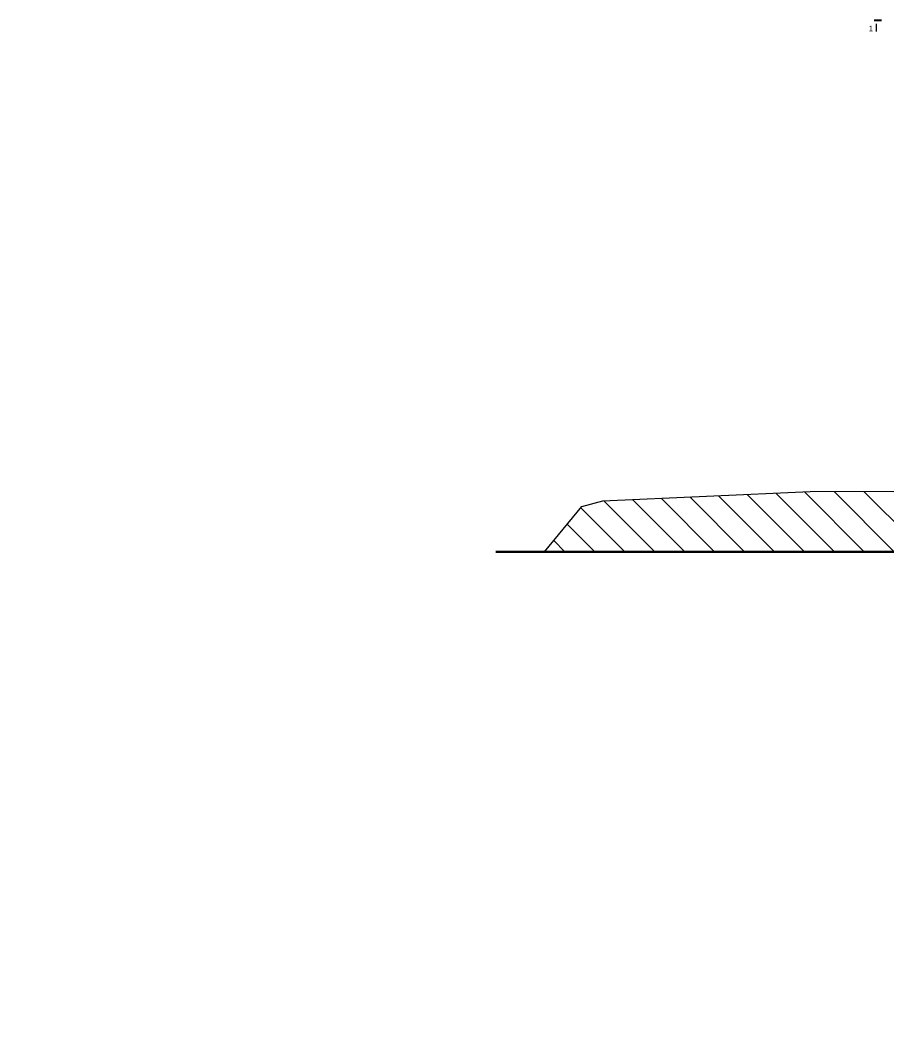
# Model space of a CAD drawing. Header units: millimetres. Extents: x 20530103 to 31271019, y 32092698 to 33532929.
# Drawn here: x 26635134 to 26667706, y 33022488 to 33060105 of the extents above; entities that cross this region are included whole.
import ezdxf
from ezdxf import colors
from ezdxf.entities.mleader import LeaderData, LeaderLine
from ezdxf.math import Vec2, Vec3

# ---------------------------------------------------------------- set-up
doc = ezdxf.new("R2010")
doc.units = ezdxf.units.MM
doc.layers.add('Труба профиль', color=7, linetype='Continuous', lineweight=50)
doc.styles.add('GOST 2.304', font='GOST.TTF')

# ---------------------------------------------------------------- blocks, each defined once
blk = doc.blocks.new('_None')

msp = doc.modelspace()

# ---------------------------------------------------------------- hatches: boundary and pattern name
at = {"layer": 'Труба профиль', "lineweight": 9}
h = msp.add_hatch(dxfattribs=at)
h.set_pattern_fill('ANSI31', color=1, scale=250, angle=90)
h.set_pattern_definition([(135, (451364.9, 36421.06), (-561.266008, -561.266008), [])])
edge = h.paths.add_edge_path()
edge.add_spline(control_points=[(26691652.7646, 33040438.3152), (26691652.7646, 33040438.3152), (26688245.4514, 33043286.7204), (26681956.1907, 33043846.818), (26679318.2213, 33042645.5233), (26679055.54, 33042454.4601)], knot_values=[0, 0, 0, 0, 1010.2368139843, 2020.4736279668, 2984.6882061041, 2984.6882061041, 2984.6882061041, 2984.6882061041], degree=3, periodic=0)
edge.add_line((26679042.6041, 33042445.5501), (26664748.4723, 33042437.499))
edge.add_line((26664748.4723, 33042437.499), (26656985.4048, 33042088.4093))
edge.add_line((26656985.4048, 33042088.4093), (26656198.574, 33041877.2454))
edge.add_line((26656198.574, 33041877.2454), (26654797.0217, 33040179.8536))
edge.add_line((26654797.0217, 33040179.8536), (26692417.9829, 33040179.8536))
edge.add_line((26692417.9829, 33040179.8536), (26692417.9829, 33040438.3152))
edge.add_line((26692417.9829, 33040438.3152), (26691652.7646, 33040438.3152))

# ---------------------------------------------------------------- linework, layer by layer
at = {"color": 1, "lineweight": 40}
msp.add_line((26667157.088, 33060104.8317), (26667430.088, 33060104.8317), dxfattribs=at)
at = {"color": 1, "linetype": 'ByBlock', "lineweight": -2}
msp.add_lwpolyline([(26667225.338, 33059968.3317), (26667225.338, 33059678.8748)], dxfattribs=at)
at = {"color": 1}
msp.add_lwpolyline([(26654797.0217, 33040179.8536), (26656198.574, 33041877.2454), (26656985.4048, 33042088.4093), (26664748.4723, 33042437.499), (26679064.4427, 33042445.5624)], dxfattribs=at)
at = {"layer": 'Труба профиль', "color": 1}
msp.add_line((26652975.4142, 33040179.8536), (26692417.9829, 33040179.8536), dxfattribs=at)

# ---------------------------------------------------------------- texts
at = {"color": 1, "lineweight": 25, "insert": (26667113.0282, 33059893.1751), "char_height": 204.75, "attachment_point": 3, "style": 'GOST 2.304'}
msp.add_mtext('{\\fArial|b0|i0|c204|p34;1}', dxfattribs=at)

# ---------------------------------------------------------------- leaders
at = {"color": 7, "linetype": 'Continuous', "lineweight": 20}
ml = msp.add_multileader_mtext('Standard', dxfattribs=at)
ml.set_content('Болт распорный монтажный\\P (в комплекте поставки)', color=84, style='GOST 2.304')
ml.set_leader_properties(linetype='Continuous', lineweight=20)
ml.set_arrow_properties(name='NONE')
ml.build(insert=Vec2(0, 0))
ml.multileader.update_dxf_attribs({"text_left_attachment_type": 6, "text_right_attachment_type": 6, "dogleg_length": 3, "arrow_head_size": 30, "scale": 100})
ctx = ml.context
ctx.base_point, ctx.scale, ctx.char_height, ctx.arrow_head_size, ctx.landing_gap_size, ctx.plane_origin = Vec3(26206845.6976, 33027486.131), 100, 300, 30, 0, Vec3(26204689.7208, 33026519.1385)
ctx.left_attachment, ctx.right_attachment = 6, 6
notes = []
notes.append((ctx, [(0, (1, 1, 0), (26206545.6976, 33027486.131), (1, 0), 300, [(0, [(26204276.9498, 33025232.8517)], 0, [])])]))
ctx.mtext.insert, ctx.mtext.width, ctx.mtext.defined_height, ctx.mtext.flow_direction = Vec3(26206845.6976, 33027846.131), 5663.07798, 1542.8226, 5
ml = msp.add_multileader_mtext('Standard', dxfattribs=at)
ml.set_content('{\\C7;Болт распорный монтажный\\P (в комплекте поставки)}', color=84, style='GOST 2.304')
ml.set_leader_properties(linetype='Continuous', lineweight=20)
ml.set_arrow_properties(name='NONE')
ml.build(insert=Vec2(0, 0))
ml.multileader.update_dxf_attribs({"text_left_attachment_type": 6, "text_right_attachment_type": 6, "dogleg_length": 3, "arrow_head_size": 30, "scale": 100})
ctx = ml.context
ctx.base_point, ctx.scale, ctx.char_height, ctx.arrow_head_size, ctx.landing_gap_size, ctx.plane_origin = Vec3(26395803.9504, 33027652.9781), 100, 300, 30, 0, Vec3(26393647.9735, 33026685.9856)
ctx.left_attachment, ctx.right_attachment = 6, 6
notes.append((ctx, [(0, (1, 1, 0), (26395503.9504, 33027652.9781), (1, 0), 300, [(0, [(26393235.2026, 33025399.6988)], 0, [])])]))
ctx.mtext.insert, ctx.mtext.width, ctx.mtext.defined_height, ctx.mtext.flow_direction = Vec3(26395803.9504, 33028012.9781), 5663.07798, 1542.8226, 5
ml = msp.add_multileader_mtext('Standard', dxfattribs=at)
ml.set_content('{\\C7;Анкерные болты монтажные (в комплекте с ёмкостью)}', color=84, style='GOST 2.304')
ml.set_leader_properties(linetype='Continuous', lineweight=20)
ml.set_arrow_properties(name='NONE')
ml.build(insert=Vec2(0, 0))
ml.multileader.update_dxf_attribs({"text_left_attachment_type": 6, "text_right_attachment_type": 6, "dogleg_length": 3, "arrow_head_size": 30, "scale": 100})
ctx = ml.context
ctx.base_point, ctx.scale, ctx.char_height, ctx.arrow_head_size, ctx.landing_gap_size, ctx.plane_origin = Vec3(26460936.4883, 33024672.8561), 100, 300, 30, 0, Vec3(26458780.5115, 33024094.8219)
ctx.left_attachment, ctx.right_attachment = 6, 6
notes.append((ctx, [(0, (1, 1, 0), (26460636.4883, 33024672.8561), (1, 0), 300, [(0, [(26457601.6484, 33022487.7921)], 0, [])])]))
ctx.mtext.insert, ctx.mtext.width, ctx.mtext.flow_direction = Vec3(26460936.4883, 33025032.8561), 5204.902866, 5
for ctx, leaders in notes:
    for number, flags, end, landing, length, lines in leaders:
        leader = LeaderData()
        leader.index, (leader.has_last_leader_line, leader.has_dogleg_vector, leader.attachment_direction) = number, flags
        leader.last_leader_point, leader.dogleg_vector, leader.dogleg_length = Vec3(end), Vec3(landing), length
        for number, points, colour, breaks in lines:
            line = LeaderLine()
            line.index, line.vertices, line.color, line.breaks = number, Vec3.list(points), colors.encode_raw_color(colour), breaks
            leader.lines.append(line)
        ctx.leaders.append(leader)

doc.saveas('drawing.dxf')
